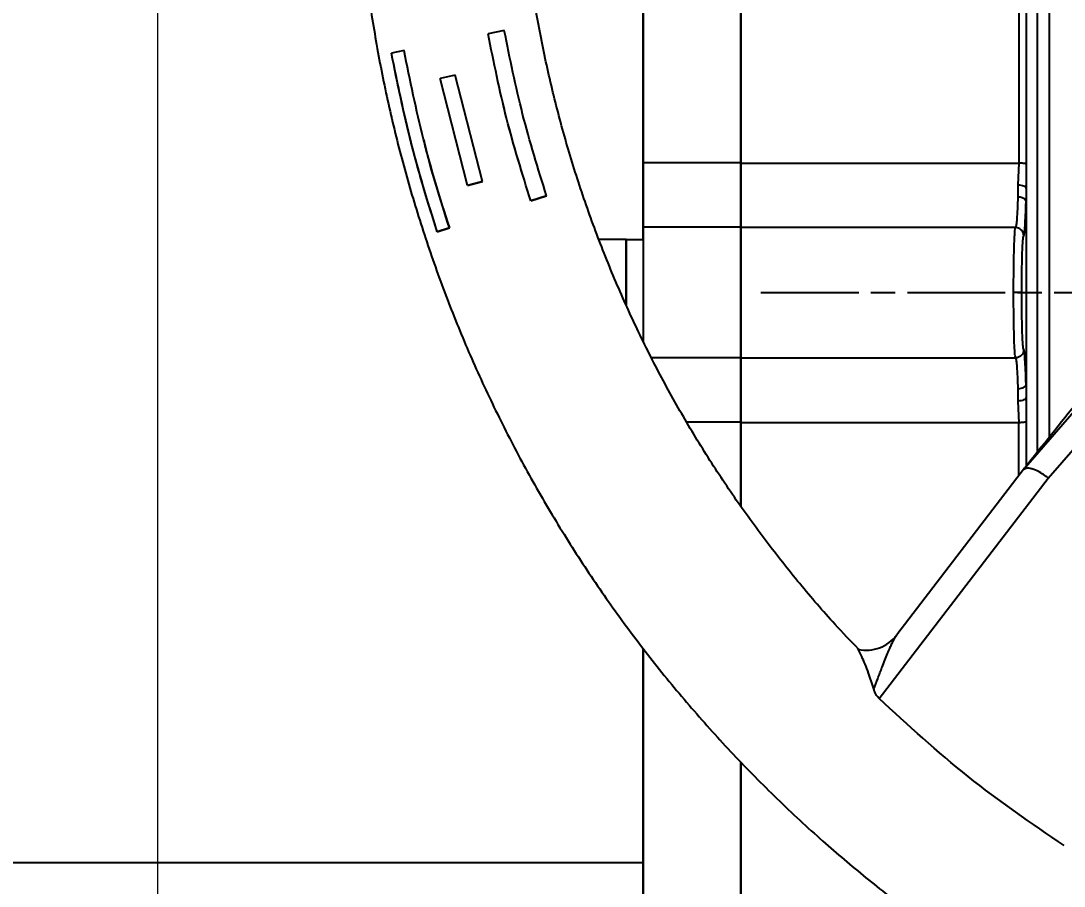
# Model space of a CAD drawing. Header units: millimetres. Extents: x 2379 to 4059, y 879 to 2067.
# Drawn here: x 2877.7 to 3005.8, y 1099.9 to 1206.1 of the extents above; entities that cross this region are included whole.
import ezdxf

# ---------------------------------------------------------------- set-up
doc = ezdxf.new("R2010")
doc.units = ezdxf.units.MM
doc.linetypes.add('AM_ISO08W050', pattern=[18, 12, -1.5, 3, -1.5])
doc.layers.add('AM_5', color=3, linetype='Continuous', lineweight=25)
doc.layers.add('AM_7', color=4, linetype='AM_ISO08W050', lineweight=25)
doc.styles.add('SLDTEXTSTYLE1', font='txt.shx', dxfattribs={"width": 0.7, "bigfont": 'gbcbig.shx'})
doc.dimstyles.new('SLDDIMSTYLE12$0', dxfattribs={"dimtxt": 12, "dimasz": 10, "dimexe": 0, "dimexo": 0.0625, "dimgap": 0.875, "dimtad": 1, "dimdec": 1, "dimlfac": 1.8, "dimrnd": 1e-09, "dimzin": 12, "dimdsep": 46, "dimtxsty": 'SLDTEXTSTYLE1', "dimcen": 0.09, "dimdle": 8.16, "dimclrd": 3, "dimclre": 3, "dimadec": 0, "dimazin": 3, "dimtfac": 1, "dimtdec": 1, "dimtofl": 0, "dimtmove": 0, "dimatfit": 3, "dimfxl": 0, "dimfrac": 2, "dimtolj": 1, "dimlwd": 5, "dimlwe": 5, "dimarcsym": 0})

# ---------------------------------------------------------------- blocks, each defined once
blk = doc.blocks.new('*D41')
at = {"layer": 'AM_5', "color": 3, "lineweight": 5, "transparency": 16777216}
blk.add_line((3044.79, 1231.34), (2894.45, 1231.34), dxfattribs=at)
at = {"layer": 'AM_5', "color": 3, "linetype": 'Continuous', "lineweight": 5, "transparency": 16777216}
for p, q in [((2894.45, 1221.34), (2894.45, 999.72)), ((3024.09, 989.72), (2894.45, 989.72))]:
    blk.add_line(p, q, dxfattribs=at)
at = {"layer": 'AM_5', "color": 3, "transparency": 16777216}
for points in [[(2892.79, 1221.34), (2896.12, 1221.34), (2894.45, 1231.34)], [(2892.79, 999.72), (2896.12, 999.72), (2894.45, 989.72)]]:
    blk.add_solid(points, dxfattribs=at)
at = {"layer": 'Defpoints', "color": 0, "transparency": 16777216}
for p in [(3044.86, 1231.34), (2894.45, 989.72), (3024.15, 989.72)]:
    blk.add_point(p, dxfattribs=at)
at = {"layer": 'AM_5', "color": 0, "transparency": 16777216, "insert": (2887.58, 1063.63), "char_height": 12, "attachment_point": 5, "rotation": 90, "style": 'SLDTEXTSTYLE1'}
blk.add_mtext('\\A1;245', dxfattribs=at)

msp = doc.modelspace()

# ---------------------------------------------------------------- linework, layer by layer
at = {"color": 7, "linetype": 'Continuous', "lineweight": 25}
for p, q in [((2937.035, 1204.943), (2935.04, 1204.549)), ((2935.04, 1204.549), (2935.04, 1204.544)), ((2924.721, 1202.499), (2923.174, 1202.188)), ((2923.174, 1202.188), (2923.174, 1202.186)), ((2931.015, 1199.464), (2929.153, 1199.052)), ((2932.508, 1185.936), (2929.153, 1199.052)), ((2929.153, 1199.052), (2929.153, 1199.049)), ((2932.508, 1185.933), (2929.153, 1199.049)), ((2934.353, 1186.423), (2931.015, 1199.464)), ((2954.083, 1188.741), (2966.083, 1188.741)), ((2966.083, 1188.671), (3000.217, 1188.671)), ((3000.217, 1188.671), (3000.083, 1186.019)), ((3001.083, 1188.567), (3001.083, 1185.546)), ((2932.508, 1185.936), (2934.353, 1186.423)), ((2934.353, 1186.419), (2932.508, 1185.933)), ((2934.353, 1186.423), (2934.353, 1186.419)), ((2932.508, 1185.933), (2932.508, 1185.936)), ((3001.007, 1185.727), (3001.083, 1185.546)), ((3001.014, 1185.719), (3001.084, 1185.921)), ((3001.083, 1185.546), (3001.083, 1185.919)), ((3001.083, 1185.546), (3001.083, 1183.94)), ((2942.212, 1184.666), (2940.279, 1184.033)), ((2940.279, 1184.033), (2940.28, 1184.038)), ((2940.28, 1184.038), (2942.212, 1184.672)), ((2942.212, 1184.672), (2942.212, 1184.666)), ((3001.083, 1183.94), (3001.083, 1172.74)), ((2928.79, 1180.248), (2930.288, 1180.745)), ((2930.288, 1180.743), (2928.79, 1180.246)), ((2928.79, 1180.246), (2928.79, 1180.248)), ((2930.288, 1180.745), (2930.288, 1180.743)), ((2966.083, 1180.803), (2954.083, 1180.803)), ((2999.794, 1180.753), (2966.083, 1180.753)), ((2951.983, 1179.308), (2948.671, 1179.308)), ((2954.083, 1179.248), (2951.983, 1179.248)), ((3001.083, 1172.74), (3001.083, 1161.54)), ((3000.776, 1151.063), (3017.461, 1170.3)), ((3003.796, 1149.996), (3020.453, 1169.158)), ((2955.07, 1164.813), (2966.083, 1164.813)), ((2966.083, 1164.763), (2999.794, 1164.763)), ((3001.083, 1161.54), (3001.083, 1159.93)), ((3000.083, 1159.461), (3000.217, 1156.805)), ((3001.084, 1159.555), (3001.014, 1159.759)), ((3001.083, 1159.93), (3001.083, 1156.907)), ((2966.083, 1156.875), (2959.449, 1156.875)), ((3000.217, 1156.805), (2966.083, 1156.805)), ((3001.083, 1156.907), (3001.083, 1151.424)), ((3000.89, 1151.229), (2985.22, 1130.759)), ((2983.042, 1122.948), (3003.796, 1149.996)), ((2813.082, 1102.808), (2954.082, 1102.808))]:
    msp.add_line(p, q, dxfattribs=at)
at = {"color": 7, "linetype": 'Continuous', "lineweight": 25, "flags": 128}
for points in [[(2954.082, 1248.653), (2954.082, 1247.394), (2954.082, 1245.79), (2954.083, 1243.849), (2954.083, 1241.578), (2954.083, 1238.99), (2954.083, 1236.095), (2954.083, 1232.907), (2954.083, 1229.441), (2954.083, 1225.713), (2954.083, 1221.741), (2954.083, 1217.542), (2954.083, 1213.135), (2954.083, 1208.543), (2954.083, 1203.785), (2954.083, 1198.883), (2954.083, 1193.861), (2954.083, 1188.741)], [(2966.083, 1188.741), (2966.083, 1193.861), (2966.083, 1198.883), (2966.083, 1203.785), (2966.083, 1208.543), (2966.083, 1213.135), (2966.083, 1217.542), (2966.083, 1221.741), (2966.083, 1225.713), (2966.083, 1229.441), (2966.083, 1232.907), (2966.083, 1236.095), (2966.083, 1238.99), (2966.083, 1241.578), (2966.083, 1243.849), (2966.082, 1245.79), (2966.082, 1247.394), (2966.082, 1248.653)], [(3000.216, 1248.454), (3000.216, 1247.206), (3000.216, 1245.613), (3000.216, 1243.682), (3000.217, 1241.422), (3000.217, 1238.843), (3000.217, 1235.958), (3000.217, 1232.779), (3000.217, 1229.322), (3000.217, 1225.602), (3000.217, 1221.637), (3000.217, 1217.444), (3000.217, 1213.044), (3000.217, 1208.457), (3000.217, 1203.704), (3000.217, 1198.807), (3000.217, 1193.788), (3000.217, 1188.671)], [(3001.082, 1247.965), (3001.082, 1246.725), (3001.082, 1245.142), (3001.083, 1243.223), (3001.083, 1240.978), (3001.083, 1238.416), (3001.083, 1235.549), (3001.083, 1232.391), (3001.083, 1228.956), (3001.083, 1225.26), (3001.083, 1221.32), (3001.083, 1217.155), (3001.083, 1212.783), (3001.083, 1208.226), (3001.083, 1203.503), (3001.083, 1198.637), (3001.083, 1193.651), (3001.083, 1188.567)], [(2954.083, 1179.248), (2954.083, 1182.77), (2954.083, 1187.688), (2954.083, 1192.53), (2954.083, 1197.271), (2954.083, 1201.887), (2954.083, 1206.356), (2954.083, 1210.653), (2954.083, 1214.758), (2954.083, 1218.649), (2954.083, 1222.306), (2954.083, 1225.711), (2954.083, 1228.846), (2954.083, 1231.696), (2954.083, 1234.246), (2954.083, 1236.483), (2954.082, 1238.395), (2954.082, 1239.973), (2954.082, 1241.209), (2954.082, 1242.096), (2954.082, 1242.63), (2954.082, 1242.808)], [(3003.911, 1209.372), (3003.911, 1204.819), (3003.911, 1200.116), (3003.911, 1195.284), (3003.911, 1190.346), (3003.911, 1185.324), (3003.911, 1180.244), (3003.911, 1175.127), (3003.911, 1169.998), (3003.911, 1164.881), (3003.911, 1159.801), (3003.911, 1154.975)], [(3002.497, 1153.23), (3002.497, 1157.485), (3002.497, 1162.57), (3002.497, 1167.701), (3002.497, 1172.855), (3002.497, 1178.007), (3002.497, 1183.134), (3002.497, 1188.212), (3002.497, 1193.217), (3002.497, 1198.126), (3002.497, 1202.917), (3002.497, 1207.566)], [(2954.083, 1188.741), (2954.083, 1187.152), (2954.083, 1185.662), (2954.083, 1184.314), (2954.083, 1183.145), (2954.083, 1182.186), (2954.083, 1181.464), (2954.083, 1180.999), (2954.083, 1180.803)], [(2966.083, 1188.741), (2966.083, 1187.152), (2966.083, 1185.662), (2966.083, 1184.314), (2966.083, 1183.145), (2966.083, 1182.186), (2966.083, 1181.464), (2966.083, 1180.999), (2966.083, 1180.803)], [(3000.083, 1186.019), (3000.083, 1185.827), (3000.083, 1185.637), (3000.083, 1185.449), (3000.083, 1185.264), (3000.083, 1185.082), (3000.083, 1184.902), (3000.083, 1184.725), (3000.083, 1184.551)], [(2954.083, 1180.803), (2954.083, 1180.551), (2954.083, 1179.927), (2954.083, 1178.962), (2954.083, 1177.702), (2954.083, 1176.207), (2954.083, 1174.549), (2954.083, 1172.808), (2954.083, 1171.067), (2954.083, 1169.41), (2954.083, 1167.915), (2954.083, 1166.834)], [(2966.083, 1164.813), (2966.083, 1165.066), (2966.083, 1165.69), (2966.083, 1166.655), (2966.083, 1167.915), (2966.083, 1169.41), (2966.083, 1171.067), (2966.083, 1172.808), (2966.083, 1174.549), (2966.083, 1176.207), (2966.083, 1177.702), (2966.083, 1178.962), (2966.083, 1179.927), (2966.083, 1180.551), (2966.083, 1180.803)], [(2951.983, 1179.308), (2951.983, 1179.264), (2951.983, 1178.916), (2951.983, 1178.239), (2951.983, 1177.269), (2951.983, 1176.058), (2951.983, 1174.672), (2951.983, 1173.186), (2951.983, 1171.68), (2951.983, 1171.235)], [(2951.983, 1171.253), (2951.983, 1172.199), (2951.983, 1173.705), (2951.983, 1175.161), (2951.983, 1176.489), (2951.983, 1177.616), (2951.983, 1178.48), (2951.983, 1179.033), (2951.983, 1179.246), (2951.983, 1179.248)], [(2966.083, 1164.402), (2966.083, 1164.153), (2966.083, 1163.431), (2966.083, 1162.472), (2966.083, 1161.302), (2966.083, 1159.954), (2966.083, 1158.465), (2966.083, 1156.875)], [(3000.083, 1160.933), (3000.083, 1160.758), (3000.083, 1160.581), (3000.083, 1160.401), (3000.083, 1160.218), (3000.083, 1160.032), (3000.083, 1159.844), (3000.083, 1159.654), (3000.083, 1159.461)], [(2966.083, 1146.482), (2966.083, 1146.734), (2966.083, 1151.756), (2966.083, 1156.875)], [(3000.217, 1150.342), (3000.217, 1151.683), (3000.217, 1156.805)], [(2954.083, 1129.092), (2954.083, 1128.075), (2954.083, 1123.876), (2954.083, 1119.903), (2954.083, 1116.175), (2954.083, 1112.709), (2954.083, 1109.522), (2954.083, 1106.627), (2954.083, 1104.038), (2954.083, 1101.768), (2954.082, 1099.826), (2954.082, 1098.223), (2954.082, 1096.964)], [(2954.082, 1102.808), (2954.082, 1102.987), (2954.082, 1103.521), (2954.082, 1104.408), (2954.082, 1105.644), (2954.082, 1107.222), (2954.083, 1109.134), (2954.083, 1111.371), (2954.083, 1113.921), (2954.083, 1116.77), (2954.083, 1119.906), (2954.083, 1123.311), (2954.083, 1126.968), (2954.083, 1129.014)], [(2954.082, 1096.964), (2954.082, 1098.223), (2954.082, 1099.826), (2954.082, 1101.768), (2954.082, 1102.808)]]:
    msp.add_lwpolyline(points, dxfattribs=at)
at = {"color": 7, "linetype": 'Continuous', "lineweight": 25}
for centre, radius, start, end in [((2999.797, 1046.144), 126.631, 89.65559, 90.10778), ((2981.478, 1133.551), 4.669, 257.62568, 323.26961)]:
    msp.add_arc(centre, radius, start, end, dxfattribs=at)
for points, knots in [([(3088.65, 1062.611), (3091.21, 1062.636), (3094.79, 1062.67), (3100.06, 1062.949), (3104.524, 1063.284), (3109.84, 1063.85), (3115.409, 1064.623), (3121.223, 1065.633), (3127.194, 1066.889), (3133.27, 1068.4), (3139.408, 1070.171), (3145.573, 1072.205), (3151.737, 1074.504), (3157.873, 1077.07), (3163.962, 1079.9), (3169.981, 1082.994), (3175.914, 1086.348), (3181.743, 1089.961), (3187.453, 1093.826), (3193.028, 1097.94), (3198.456, 1102.298), (3203.721, 1106.892), (3208.813, 1111.716), (3213.717, 1116.764), (3218.424, 1122.027), (3222.922, 1127.497), (3227.2, 1133.165), (3231.249, 1139.022), (3235.059, 1145.059), (3238.62, 1151.265), (3241.926, 1157.629), (3244.966, 1164.142), (3247.735, 1170.791), (3250.226, 1177.566), (3252.431, 1184.453), (3254.346, 1191.442), (3255.965, 1198.52), (3257.282, 1205.673), (3258.295, 1212.89), (3259, 1220.158), (3259.393, 1227.462), (3259.471, 1234.79), (3259.234, 1242.128), (3258.68, 1249.462), (3257.808, 1256.78), (3256.618, 1264.067), (3255.11, 1271.31), (3253.285, 1278.494), (3251.144, 1285.607), (3248.69, 1292.635), (3245.926, 1299.563), (3242.853, 1306.38), (3239.476, 1313.07), (3235.798, 1319.622), (3231.824, 1326.022), (3227.559, 1332.257), (3223.008, 1338.315), (3218.176, 1344.184), (3213.069, 1349.85), (3207.693, 1355.303), (3202.246, 1360.35), (3196.773, 1365.003), (3191.314, 1369.272), (3185.689, 1373.314), (3179.908, 1377.123), (3173.98, 1380.691), (3167.918, 1384.013), (3161.732, 1387.083), (3155.436, 1389.897), (3149.042, 1392.449), (3142.567, 1394.735), (3136.029, 1396.751), (3129.454, 1398.493), (3122.881, 1399.958), (3116.387, 1401.14), (3110.098, 1402.037), (3104.574, 1402.62), (3099.691, 1402.988), (3094.867, 1403.228), (3088.893, 1403.345), (3083.376, 1403.234), (3078.107, 1402.963), (3073.643, 1402.625), (3068.326, 1402.06), (3062.757, 1401.287), (3056.944, 1400.277), (3050.973, 1399.021), (3044.897, 1397.51), (3038.759, 1395.739), (3032.594, 1393.705), (3026.43, 1391.406), (3020.293, 1388.841), (3014.205, 1386.01), (3008.186, 1382.916), (3002.253, 1379.562), (2996.424, 1375.95), (2990.714, 1372.084), (2985.138, 1367.97), (2979.711, 1363.613), (2974.445, 1359.018), (2969.354, 1354.194), (2964.449, 1349.146), (2959.742, 1343.883), (2955.245, 1338.413), (2950.966, 1332.745), (2946.918, 1326.888), (2943.108, 1320.851), (2939.546, 1314.645), (2936.241, 1308.281), (2933.199, 1301.769), (2930.437, 1295.117), (2928.1, 1288.835), (2926.821, 1284.73), (2926.258, 1282.922)], [0, 0, 0, 0, 0.0102074, 0.014274, 0.021037, 0.0280561, 0.0355867, 0.0434511, 0.0515783, 0.0599113, 0.0684099, 0.0770439, 0.085791, 0.0946336, 0.1035582, 0.112554, 0.1216124, 0.1307262, 0.1398897, 0.1490979, 0.1583469, 0.1676331, 0.1769537, 0.1863062, 0.1956884, 0.2050985, 0.2145348, 0.2239961, 0.233481, 0.2429885, 0.2525178, 0.262068, 0.2716385, 0.2812287, 0.2908382, 0.3004664, 0.3101132, 0.3197782, 0.3294613, 0.3391624, 0.3488814, 0.3586183, 0.3683733, 0.3781464, 0.387938, 0.3977483, 0.4075776, 0.4174265, 0.4272956, 0.4371854, 0.4470968, 0.4570307, 0.4669882, 0.4769704, 0.486979, 0.4970156, 0.5070822, 0.5171812, 0.5273154, 0.5374882, 0.5477037, 0.5569145, 0.5661226, 0.5753266, 0.5845258, 0.5937191, 0.6029052, 0.6120821, 0.6212471, 0.6303962, 0.6395236, 0.6486197, 0.6576679, 0.6666375, 0.6754633, 0.6839789, 0.6919633, 0.6976055, 0.7035012, 0.7112199, 0.7214273, 0.7254939, 0.7322569, 0.739276, 0.7468066, 0.754671, 0.7627982, 0.7711312, 0.7796298, 0.7882638, 0.7970109, 0.8058535, 0.8147781, 0.8237739, 0.8328323, 0.8419461, 0.8511096, 0.8603178, 0.8695668, 0.878853, 0.8881736, 0.8975261, 0.9069083, 0.9163184, 0.9257547, 0.935216, 0.9447009, 0.9542084, 0.9637377, 0.9732879, 0.9828584, 0.9924486, 1, 1, 1, 1]), ([(2980.499, 1129.018), (2979.538, 1130.019), (2977.049, 1132.611), (2973.267, 1137.024), (2969.136, 1142.227), (2965.235, 1147.632), (2961.565, 1153.219), (2958.139, 1158.98), (2954.965, 1164.904), (2952.051, 1170.979), (2949.406, 1177.194), (2947.038, 1183.536), (2944.954, 1189.993), (2943.159, 1196.552), (2941.659, 1203.201), (2940.46, 1209.925), (2939.566, 1216.71), (2938.98, 1223.544), (2938.707, 1230.412), (2938.748, 1237.299), (2939.105, 1244.192), (2939.78, 1251.076), (2940.774, 1257.936), (2942.085, 1264.758), (2943.714, 1271.527), (2945.66, 1278.229), (2947.92, 1284.849), (2950.492, 1291.372), (2953.373, 1297.785), (2956.559, 1304.073), (2960.047, 1310.221), (2963.832, 1316.217), (2967.908, 1322.046), (2972.271, 1327.695), (2976.915, 1333.151), (2981.834, 1338.4), (2986.843, 1343.257), (2991.898, 1347.728), (2996.957, 1351.826), (3002.183, 1355.703), (3007.577, 1359.333), (3012.053, 1362.131), (3014.778, 1363.627), (3015.604, 1364.081)], [0, 0, 0, 0, 0.0151775, 0.0393292, 0.0635604, 0.0878663, 0.1122429, 0.1366868, 0.161195, 0.1857649, 0.2103945, 0.2350819, 0.2598255, 0.2846241, 0.3094766, 0.3343824, 0.3593409, 0.3843518, 0.409415, 0.4345306, 0.4596989, 0.4849206, 0.5101965, 0.5355275, 0.5609152, 0.5863611, 0.6118672, 0.6374358, 0.6630699, 0.6887726, 0.714548, 0.7404006, 0.7663359, 0.7923603, 0.8184816, 0.8447092, 0.8710544, 0.8948026, 0.918543, 0.942272, 0.9659875, 0.9896862, 1, 1, 1, 1]), ([(2966.083, 1176.808), (2966.083, 1178.595), (2966.083, 1183.53), (2966.083, 1191.471), (2966.083, 1200.439), (2966.083, 1208.927), (2966.083, 1216.794), (2966.083, 1223.905), (2966.083, 1230.137), (2966.083, 1235.383), (2966.082, 1239.56), (2966.082, 1242.567), (2966.082, 1244.459), (2966.082, 1244.683), (2966.082, 1244.794)], [0, 0, 0, 0, 0.0491193, 0.1356914, 0.2222635, 0.3088355, 0.3954076, 0.4819796, 0.5685517, 0.6551237, 0.7416958, 0.8282679, 0.9148399, 1, 1, 1, 1]), ([(2918.78, 1234.103), (2918.764, 1233.11), (2918.708, 1229.672), (2918.944, 1223.782), (2919.483, 1216.448), (2920.359, 1209.13), (2921.549, 1201.843), (2923.057, 1194.601), (2924.882, 1187.416), (2927.022, 1180.303), (2929.476, 1173.276), (2932.241, 1166.347), (2935.314, 1159.531), (2938.691, 1152.84), (2942.369, 1146.288), (2946.342, 1139.888), (2950.607, 1133.653), (2955.158, 1127.595), (2959.99, 1121.726), (2965.097, 1116.06), (2970.474, 1110.608), (2975.921, 1105.56), (2981.394, 1100.908), (2986.852, 1096.638), (2992.477, 1092.596), (2998.259, 1088.787), (3004.186, 1085.219), (3010.249, 1081.897), (3016.434, 1078.827), (3022.731, 1076.014), (3029.125, 1073.462), (3035.6, 1071.176), (3042.138, 1069.159), (3048.712, 1067.417), (3055.285, 1065.952), (3061.779, 1064.77), (3068.069, 1063.873), (3073.592, 1063.289), (3078.475, 1062.924), (3083.299, 1062.676), (3086.714, 1062.634), (3088.65, 1062.611)], [0, 0, 0, 0, 0.0110977, 0.0384563, 0.065866, 0.0933273, 0.120841, 0.1484084, 0.1760305, 0.2037091, 0.231446, 0.2592434, 0.2871039, 0.3150305, 0.3430267, 0.3710966, 0.3992451, 0.4274777, 0.4558012, 0.4842235, 0.512754, 0.5414043, 0.5672369, 0.5930617, 0.6188752, 0.6446752, 0.6704587, 0.6962218, 0.7219592, 0.7476632, 0.7733229, 0.7989215, 0.8244321, 0.8498086, 0.8749648, 0.8997175, 0.9236002, 0.9459932, 0.9618174, 0.9783523, 1, 1, 1, 1]), ([(2940.28, 1184.038), (2939.235, 1187.404), (2937.141, 1194.153), (2935.741, 1201.078), (2935.04, 1204.549)], [0, 0, 0, 0, 0.4988559, 1, 1, 1, 1]), ([(2940.279, 1184.033), (2939.233, 1187.407), (2937.139, 1194.156), (2935.739, 1201.082), (2935.04, 1204.544)], [0, 0, 0, 0, 0.5000003, 1, 1, 1, 1]), ([(2942.212, 1184.672), (2941.18, 1187.999), (2939.111, 1194.668), (2937.728, 1201.513), (2937.035, 1204.943)], [0, 0, 0, 0, 0.498853, 1, 1, 1, 1]), ([(2928.79, 1180.248), (2927.661, 1183.886), (2925.422, 1191.106), (2923.919, 1198.514), (2923.174, 1202.188)], [0, 0, 0, 0, 0.5039201, 1, 1, 1, 1]), ([(2928.79, 1180.246), (2927.67, 1183.856), (2925.429, 1191.075), (2923.926, 1198.483), (2923.174, 1202.186)], [0, 0, 0, 0, 0.5000002, 1, 1, 1, 1]), ([(2930.288, 1180.745), (2929.17, 1184.349), (2926.95, 1191.507), (2925.461, 1198.852), (2924.721, 1202.499)], [0, 0, 0, 0, 0.5034187, 1, 1, 1, 1]), ([(2927.128, 1191.573), (2927.132, 1191.558), (2927.941, 1187.885), (2929.117, 1184.306), (2930.288, 1180.743)], [0, 0, 0, 0, 0.00426, 1, 1, 1, 1]), ([(3000.083, 1184.551), (3000.065, 1184.034), (3000.028, 1182.95), (2999.961, 1181.828), (2999.881, 1180.988), (2999.826, 1180.839), (2999.794, 1180.753)], [0, 0, 0, 0, 0.238827, 0.4998504, 0.7147809, 1, 1, 1, 1]), ([(3000.083, 1184.551), (3000.181, 1184.545), (3000.358, 1184.533), (3000.594, 1184.464), (3000.823, 1184.357), (3000.989, 1184.207), (3001.07, 1184.05), (3001.079, 1183.973), (3001.083, 1183.94)], [0, 0, 0, 0, 0.1897895, 0.3410336, 0.4929318, 0.7407571, 0.8890122, 1, 1, 1, 1]), ([(3000.794, 1179.754), (3000.823, 1179.835), (3000.88, 1179.997), (3000.959, 1180.921), (3001.029, 1182.223), (3001.065, 1183.368), (3001.083, 1183.94)], [0, 0, 0, 0, 0.2593689, 0.5184047, 0.7594263, 1, 1, 1, 1]), ([(3000.89, 1151.229), (3005.307, 1156.765), (3013.193, 1166.651), (3021.127, 1176.597), (3024.619, 1180.973)], [0, 0, 0, 0, 0.5600004, 1, 1, 1, 1]), ([(2999.558, 1172.775), (2999.561, 1173.637), (2999.566, 1175.395), (2999.608, 1177.884), (2999.666, 1179.538), (2999.732, 1180.519), (2999.772, 1180.668), (2999.794, 1180.753)], [0, 0, 0, 0, 0.2106334, 0.4294058, 0.679371, 0.8166918, 1, 1, 1, 1]), ([(3000.794, 1179.754), (3000.78, 1179.879), (3000.759, 1180.073), (3000.635, 1180.305), (3000.506, 1180.465), (3000.346, 1180.594), (3000.113, 1180.719), (2999.92, 1180.74), (2999.794, 1180.753)], [0, 0, 0, 0, 0.2394737, 0.3683715, 0.5, 0.6316285, 0.7605263, 1, 1, 1, 1]), ([(3000.558, 1172.773), (3000.561, 1173.669), (3000.568, 1175.462), (3000.622, 1177.738), (3000.7, 1179.364), (3000.762, 1179.624), (3000.794, 1179.754)], [0, 0, 0, 0, 0.2498695, 0.4997255, 0.7497355, 1, 1, 1, 1]), ([(2999.794, 1164.763), (2999.764, 1164.91), (2999.711, 1165.166), (2999.648, 1166.475), (2999.607, 1167.898), (2999.579, 1169.445), (2999.562, 1171.093), (2999.56, 1172.221), (2999.558, 1172.775)], [0, 0, 0, 0, 0.2452809, 0.42889926, 0.57905177, 0.72428424, 0.86459927, 1, 1, 1, 1]), ([(3000.794, 1165.762), (3000.763, 1165.896), (3000.7, 1166.163), (3000.623, 1167.795), (3000.568, 1170.079), (3000.561, 1171.874), (3000.558, 1172.773)], [0, 0, 0, 0, 0.249886, 0.4997488, 0.7497519, 1, 1, 1, 1]), ([(2966.083, 1146.542), (2966.083, 1149.019), (2966.083, 1154.459), (2966.083, 1161.983), (2966.083, 1166.97), (2966.083, 1168.808)], [0, 0, 0, 0, 0.34558402, 0.75871151, 1, 1, 1, 1]), ([(3000.794, 1165.762), (3000.78, 1165.637), (3000.759, 1165.444), (3000.635, 1165.211), (3000.506, 1165.051), (3000.346, 1164.922), (3000.113, 1164.797), (2999.92, 1164.776), (2999.794, 1164.763)], [0, 0, 0, 0, 0.239471, 0.3683705, 0.5000015, 0.6316323, 0.7605311, 1, 1, 1, 1]), ([(3001.083, 1161.54), (3001.064, 1162.133), (3001.027, 1163.324), (3000.956, 1164.631), (3000.877, 1165.524), (3000.821, 1165.683), (3000.794, 1165.762)], [0, 0, 0, 0, 0.2485215, 0.4999911, 0.7509557, 1, 1, 1, 1]), ([(2999.794, 1164.763), (2999.826, 1164.674), (2999.881, 1164.518), (2999.96, 1163.67), (3000.028, 1162.541), (3000.065, 1161.453), (3000.083, 1160.933)], [0, 0, 0, 0, 0.2851739, 0.500074, 0.7610217, 1, 1, 1, 1]), ([(3001.083, 1161.54), (3001.078, 1161.499), (3001.068, 1161.418), (3001.003, 1161.309), (3000.92, 1161.216), (3000.839, 1161.154), (3000.793, 1161.124), (3000.763, 1161.106), (3000.668, 1161.055), (3000.448, 1160.972), (3000.21, 1160.947), (3000.083, 1160.933)], [0, 0, 0, 0, 0.13274928, 0.2587097, 0.38346285, 0.46187539, 0.50802694, 0.51153962, 0.54269826, 0.7552829, 1, 1, 1, 1]), ([(2966.083, 1156.805), (2966.083, 1154.371), (2966.083, 1150.883), (2966.083, 1147.549), (2966.083, 1146.542)], [0, 0, 0, 0, 0.6980153, 1, 1, 1, 1]), ([(3000.776, 1151.063), (3000.771, 1151.059), (3000.759, 1151.051), (3000.766, 1151.066), (3000.806, 1151.123), (3000.858, 1151.189), (3000.89, 1151.229)], [0, 0, 0, 0, 0.1147934, 0.2642503, 0.5426543, 1, 1, 1, 1]), ([(3003.796, 1149.996), (3003.767, 1150.021), (3003.681, 1150.092), (3003.391, 1150.323), (3002.815, 1150.717), (3002.14, 1151.043), (3001.6, 1151.19), (3001.131, 1151.241), (3000.916, 1151.133), (3000.776, 1151.063)], [0, 0, 0, 0, 0.0260712, 0.0753359, 0.2510277, 0.500322, 0.632163, 0.7609985, 1, 1, 1, 1]), ([(2982.389, 1124.116), (2982.55, 1124.535), (2982.9, 1125.444), (2983.476, 1126.913), (2983.956, 1128.151), (2984.334, 1129.06), (2984.561, 1129.578), (2984.789, 1130.054), (2985.01, 1130.473), (2985.156, 1130.672), (2985.22, 1130.759)], [0, 0, 0, 0, 0.16110259, 0.35021061, 0.58679818, 0.6800351, 0.76295635, 0.83579245, 0.92817368, 1, 1, 1, 1]), ([(2982.389, 1124.116), (2982.18, 1124.771), (2981.707, 1126.255), (2981.06, 1127.837), (2980.625, 1128.731), (2980.487, 1128.973), (2980.475, 1128.994), (2980.477, 1128.992), (2980.477, 1128.991)], [0, 0, 0, 0, 0.2971018, 0.6738454, 0.8402733, 0.9608545, 0.994792, 1, 1, 1, 1]), ([(2983.042, 1122.948), (2982.933, 1123.072), (2982.669, 1123.373), (2982.494, 1123.791), (2982.411, 1124.049), (2982.389, 1124.116)], [0, 0, 0, 0, 0.34080917, 0.82809855, 1, 1, 1, 1]), ([(3005.761, 1104.88), (3001.76, 1107.621), (2993.757, 1113.103), (2986.614, 1119.667), (2983.042, 1122.948)], [0, 0, 0, 0, 0.5000005, 1, 1, 1, 1]), ([(2966.082, 1100.357), (2966.082, 1100.354), (2966.082, 1100.148), (2966.082, 1100.875), (2966.082, 1102.621), (2966.082, 1105.734), (2966.083, 1109.813), (2966.083, 1113.392), (2966.083, 1115.143)], [0, 0, 0, 0, 0.0032792, 0.2043382, 0.4053973, 0.6064563, 0.8075153, 1, 1, 1, 1]), ([(2966.082, 1096.698), (2966.082, 1097.273), (2966.082, 1098.422), (2966.082, 1101.025), (2966.082, 1104.234), (2966.082, 1108.118), (2966.082, 1111.76), (2966.082, 1114.3), (2966.082, 1115.143)], [0, 0, 0, 0, 0.1818994, 0.3637987, 0.5456981, 0.7275974, 0.9094968, 1, 1, 1, 1]), ([(2966.083, 1115.143), (2966.083, 1114.372), (2966.083, 1111.9), (2966.083, 1108.308), (2966.083, 1104.394), (2966.083, 1101.156), (2966.082, 1098.523), (2966.082, 1097.353), (2966.082, 1096.768)], [0, 0, 0, 0, 0.0830225, 0.266418, 0.4498135, 0.633209, 0.8166045, 1, 1, 1, 1])]:
    msp.add_open_spline(points, degree=3, knots=knots, dxfattribs=at)
for points in [[(2966.082, 1248.454), (2966.082, 1247.88), (2966.082, 1246.73), (2966.083, 1244.129), (2966.083, 1240.915), (2966.083, 1237.052), (2966.083, 1232.594), (2966.083, 1227.579), (2966.083, 1222.053), (2966.083, 1216.067), (2966.083, 1209.678), (2966.083, 1202.942), (2966.083, 1195.935), (2966.083, 1191.092), (2966.083, 1188.671)], [(2966.083, 1188.671), (2966.083, 1187.609), (2966.083, 1185.485), (2966.083, 1182.955), (2966.083, 1181.183), (2966.083, 1180.897), (2966.083, 1180.753)], [(3001.083, 1188.567), (3001.033, 1188.582), (3000.935, 1188.612), (3000.722, 1188.645), (3000.479, 1188.667), (3000.304, 1188.67), (3000.217, 1188.671)], [(3000.083, 1186.019), (3000.213, 1186.012), (3000.474, 1185.998), (3000.815, 1185.89), (3000.943, 1185.781), (3001.007, 1185.727)], [(2966.083, 1180.753), (2966.083, 1180.605), (2966.083, 1180.308), (2966.083, 1178.451), (2966.083, 1175.849), (2966.083, 1173.799), (2966.083, 1172.775)], [(2966.083, 1172.775), (2966.083, 1171.75), (2966.083, 1169.699), (2966.083, 1167.089), (2966.083, 1165.222), (2966.083, 1164.916), (2966.083, 1164.763)], [(2966.083, 1164.763), (2966.083, 1164.615), (2966.083, 1164.319), (2966.083, 1162.534), (2966.083, 1159.995), (2966.083, 1157.868), (2966.083, 1156.805)], [(3001.083, 1159.93), (3001.068, 1159.868), (3001.038, 1159.746), (3000.806, 1159.59), (3000.476, 1159.482), (3000.214, 1159.468), (3000.083, 1159.461)], [(3001.083, 1156.907), (3001.033, 1156.892), (3000.935, 1156.863), (3000.722, 1156.83), (3000.479, 1156.809), (3000.304, 1156.806), (3000.217, 1156.805)]]:
    msp.add_open_spline(points, degree=3, dxfattribs=at)
at = {"layer": 'AM_7'}
msp.add_line((2968.537, 1172.775), (3098.453, 1172.775), dxfattribs=at)

# ---------------------------------------------------------------- dimensions: what is measured, and where the dimension line sits
at = {"layer": 'AM_5'}
dim = msp.add_linear_dim(base=(2894.454, 989.716), p1=(3044.855, 1231.342), p2=(3024.148, 989.716), angle=90, text='245', dimstyle='SLDDIMSTYLE12$0', override={"dimlfac": 1}, dxfattribs=at)
dim.commit()
dim.dimension.update_dxf_attribs({"geometry": '*D41', "text_midpoint": (2894.454, 1063.629), "dimtype": 160})

doc.saveas('drawing.dxf')
